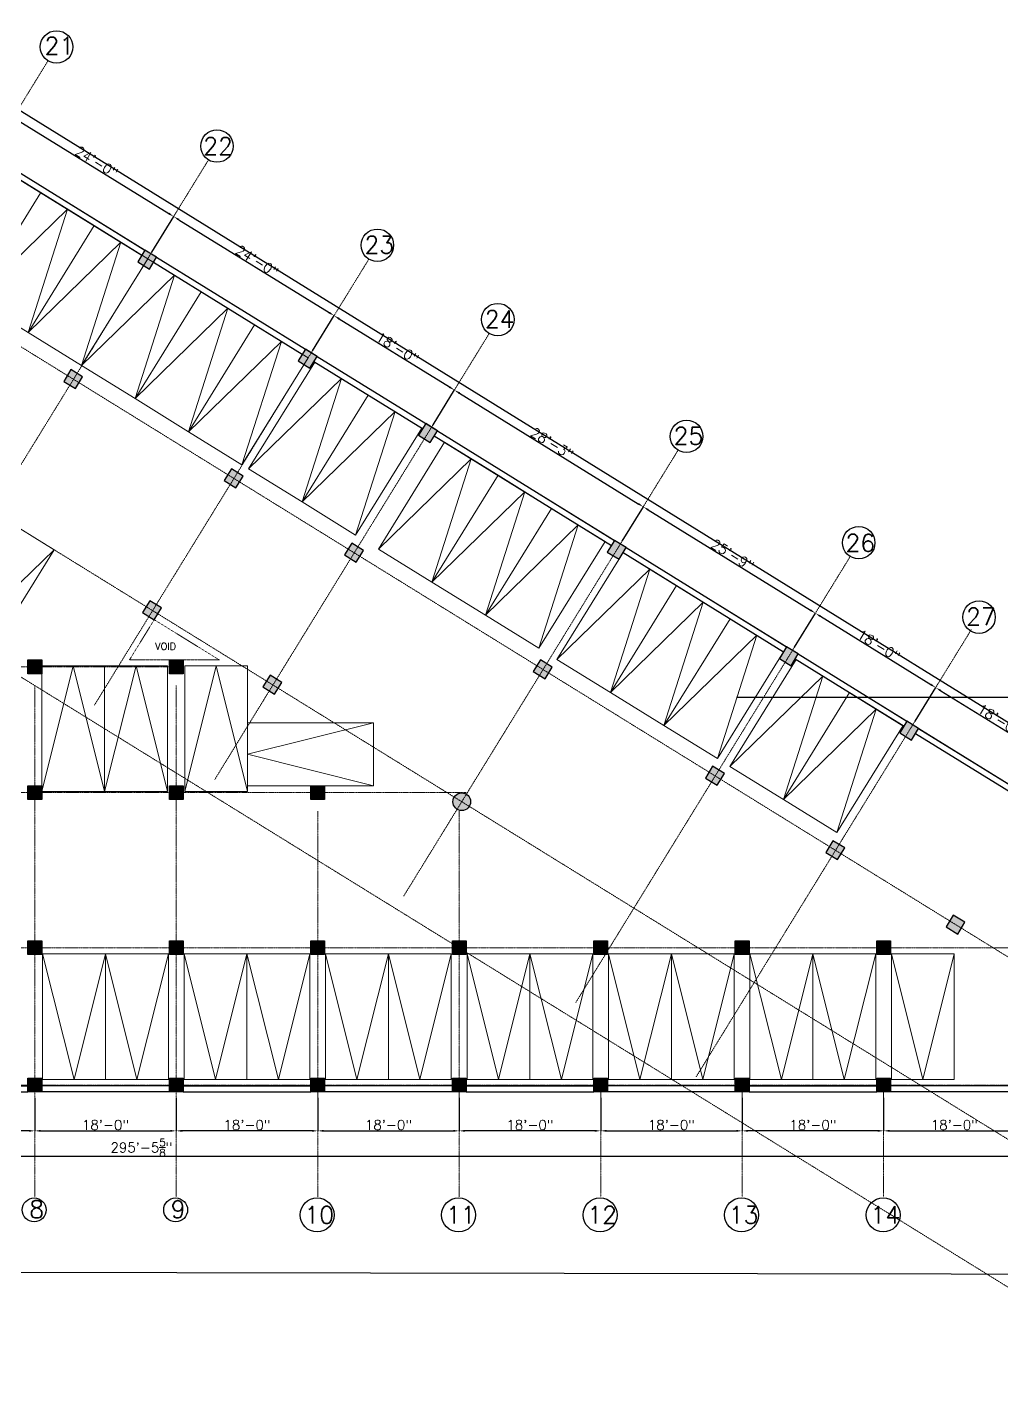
# Model space of a CAD drawing. Header units: inches. Extents: x -110725 to 51121, y 8404 to 44825.
# Drawn here: x -56289 to -54802, y 20097 to 22190 of the extents above; entities that cross this region are included whole.
import ezdxf

# ---------------------------------------------------------------- set-up
doc = ezdxf.new("R2010")
doc.units = ezdxf.units.IN
doc.header["$LTSCALE"] = 0.1
doc.header["$MEASUREMENT"] = 0
doc.linetypes.add('CENTER', pattern=[2, 1.25, -0.25, 0.25, -0.25])
doc.linetypes.add('DASHED', pattern=[0.75, 0.5, -0.25])
doc.layers.get('Defpoints').update_dxf_attribs({"lineweight": 0})
for name, color, linetype in [('building', 6, 'Continuous'), ('Column Hatch', 7, 'Continuous'), ('COLUMNS', 200, 'Continuous'), ('GF', 1, 'Continuous'), ('GFT', 4, 'Continuous')]:
    doc.layers.add(name, color=color, linetype=linetype)
for name, color, linetype, lineweight in [('CAR', 4, 'Continuous', 0), ('dim', 252, 'Continuous', 0), ('GRID', 8, 'CENTER', 0), ('terj block plan', 30, 'Continuous', 0), ('TEXT', 3, 'Continuous', 0)]:
    doc.layers.add(name, color=color, linetype=linetype, lineweight=lineweight)
doc.styles.add('ROMAND', font='romand.shx')
doc.dimstyles.new('DIM', dxfattribs={"dimtxt": 15, "dimasz": 9, "dimexe": 0.25, "dimexo": 3, "dimgap": 0.125, "dimtad": 1, "dimdec": 3, "dimzin": 3, "dimdsep": 46, "dimlunit": 4, "dimtxsty": 'ROMAND', "dimcen": 0.125, "dimaunit": 1, "dimadec": 0, "dimazin": 0, "dimtfac": 0.75, "dimtdec": 3, "dimtix": 1, "dimtofl": 0, "dimtmove": 2, "dimatfit": 3, "dimfxl": 1, "dimtolj": 1, "dimtzin": 3, "dimarcsym": 1})

# ---------------------------------------------------------------- blocks, each defined once
blk = doc.blocks.new('*D2926')
at = {"layer": 'Defpoints', "color": 0, "transparency": 16777216}
for p in [(-56277.9, 20557.5), (-56061.9, 20557.5), (-56061.9, 20504)]:
    blk.add_point(p, dxfattribs=at)
at = {"layer": 'dim', "color": 0, "lineweight": -2, "transparency": 16777216}
for p, q in [((-56277.9, 20554.5), (-56277.9, 20503.7)), ((-56061.9, 20554.5), (-56061.9, 20503.7)), ((-56268.9, 20504), (-56070.9, 20504))]:
    blk.add_line(p, q, dxfattribs=at)
at = {"layer": 'dim', "color": 0, "transparency": 16777216}
for points in [[(-56268.9, 20505.5), (-56268.9, 20502.5), (-56277.9, 20504)], [(-56070.9, 20505.5), (-56070.9, 20502.5), (-56061.9, 20504)]]:
    blk.add_solid(points, dxfattribs=at)
at = {"layer": 'dim', "color": 0, "transparency": 16777216, "insert": (-56169.9, 20513), "char_height": 15, "attachment_point": 5, "style": 'ROMAND'}
blk.add_mtext('\\A1;18\'-0"', dxfattribs=at)
blk = doc.blocks.new('*D2927')
at = {"layer": 'Defpoints', "color": 0, "transparency": 16777216}
for p in [(-56493.9, 20557.5), (-56277.9, 20557.5), (-56493.9, 20504)]:
    blk.add_point(p, dxfattribs=at)
at = {"layer": 'dim', "color": 0, "lineweight": -2, "transparency": 16777216}
for p, q in [((-56493.9, 20554.5), (-56493.9, 20503.7)), ((-56277.9, 20554.5), (-56277.9, 20503.7)), ((-56286.9, 20504), (-56484.9, 20504))]:
    blk.add_line(p, q, dxfattribs=at)
at = {"layer": 'dim', "color": 0, "transparency": 16777216}
for points in [[(-56484.9, 20505.5), (-56484.9, 20502.5), (-56493.9, 20504)], [(-56286.9, 20505.5), (-56286.9, 20502.5), (-56277.9, 20504)]]:
    blk.add_solid(points, dxfattribs=at)
at = {"layer": 'dim', "color": 0, "transparency": 16777216, "insert": (-56385.9, 20513), "char_height": 15, "attachment_point": 5, "style": 'ROMAND'}
blk.add_mtext('\\A1;18\'-0"', dxfattribs=at)
blk = doc.blocks.new('*D2928')
at = {"layer": 'Defpoints', "color": 0, "transparency": 16777216}
for p in [(-55413.9, 20557.5), (-55197.9, 20557.5), (-55197.9, 20504)]:
    blk.add_point(p, dxfattribs=at)
at = {"layer": 'dim', "color": 0, "lineweight": -2, "transparency": 16777216}
for p, q in [((-55413.9, 20554.5), (-55413.9, 20503.7)), ((-55197.9, 20554.5), (-55197.9, 20503.7)), ((-55404.9, 20504), (-55206.9, 20504))]:
    blk.add_line(p, q, dxfattribs=at)
at = {"layer": 'dim', "color": 0, "transparency": 16777216}
for points in [[(-55404.9, 20505.5), (-55404.9, 20502.5), (-55413.9, 20504)], [(-55206.9, 20505.5), (-55206.9, 20502.5), (-55197.9, 20504)]]:
    blk.add_solid(points, dxfattribs=at)
at = {"layer": 'dim', "color": 0, "transparency": 16777216, "insert": (-55305.9, 20513), "char_height": 15, "attachment_point": 5, "style": 'ROMAND'}
blk.add_mtext('\\A1;18\'-0"', dxfattribs=at)
blk = doc.blocks.new('*D2929')
at = {"layer": 'Defpoints', "color": 0, "transparency": 16777216}
for p in [(-55629.9, 20557.5), (-55413.9, 20557.5), (-55629.9, 20504)]:
    blk.add_point(p, dxfattribs=at)
at = {"layer": 'dim', "color": 0, "lineweight": -2, "transparency": 16777216}
for p, q in [((-55629.9, 20554.5), (-55629.9, 20503.7)), ((-55413.9, 20554.5), (-55413.9, 20503.7)), ((-55422.9, 20504), (-55620.9, 20504))]:
    blk.add_line(p, q, dxfattribs=at)
at = {"layer": 'dim', "color": 0, "transparency": 16777216}
for points in [[(-55620.9, 20505.5), (-55620.9, 20502.5), (-55629.9, 20504)], [(-55422.9, 20505.5), (-55422.9, 20502.5), (-55413.9, 20504)]]:
    blk.add_solid(points, dxfattribs=at)
at = {"layer": 'dim', "color": 0, "transparency": 16777216, "insert": (-55521.9, 20513), "char_height": 15, "attachment_point": 5, "style": 'ROMAND'}
blk.add_mtext('\\A1;18\'-0"', dxfattribs=at)
blk = doc.blocks.new('*D2930')
at = {"layer": 'Defpoints', "color": 0, "transparency": 16777216}
for p in [(-56061.9, 20557.5), (-55845.9, 20557.5), (-56061.9, 20504)]:
    blk.add_point(p, dxfattribs=at)
at = {"layer": 'dim', "color": 0, "lineweight": -2, "transparency": 16777216}
for p, q in [((-56061.9, 20554.5), (-56061.9, 20503.7)), ((-55845.9, 20554.5), (-55845.9, 20503.7)), ((-55854.9, 20504), (-56052.9, 20504))]:
    blk.add_line(p, q, dxfattribs=at)
at = {"layer": 'dim', "color": 0, "transparency": 16777216}
for points in [[(-56052.9, 20505.5), (-56052.9, 20502.5), (-56061.9, 20504)], [(-55854.9, 20505.5), (-55854.9, 20502.5), (-55845.9, 20504)]]:
    blk.add_solid(points, dxfattribs=at)
at = {"layer": 'dim', "color": 0, "transparency": 16777216, "insert": (-55953.9, 20513), "char_height": 15, "attachment_point": 5, "style": 'ROMAND'}
blk.add_mtext('\\A1;18\'-0"', dxfattribs=at)
blk = doc.blocks.new('*D2931')
at = {"layer": 'Defpoints', "color": 0, "transparency": 16777216}
for p in [(-55845.9, 20557.5), (-55629.9, 20557.5), (-55629.9, 20504)]:
    blk.add_point(p, dxfattribs=at)
at = {"layer": 'dim', "color": 0, "lineweight": -2, "transparency": 16777216}
for p, q in [((-55845.9, 20554.5), (-55845.9, 20503.7)), ((-55629.9, 20554.5), (-55629.9, 20503.7)), ((-55836.9, 20504), (-55638.9, 20504))]:
    blk.add_line(p, q, dxfattribs=at)
at = {"layer": 'dim', "color": 0, "transparency": 16777216}
for points in [[(-55836.9, 20505.5), (-55836.9, 20502.5), (-55845.9, 20504)], [(-55638.9, 20505.5), (-55638.9, 20502.5), (-55629.9, 20504)]]:
    blk.add_solid(points, dxfattribs=at)
at = {"layer": 'dim', "color": 0, "transparency": 16777216, "insert": (-55737.9, 20513), "char_height": 15, "attachment_point": 5, "style": 'ROMAND'}
blk.add_mtext('\\A1;18\'-0"', dxfattribs=at)
blk = doc.blocks.new('*D2932')
at = {"layer": 'Defpoints', "color": 0, "transparency": 16777216}
for p in [(-55197.9, 20557.5), (-54981.9, 20557.5), (-55197.9, 20504)]:
    blk.add_point(p, dxfattribs=at)
at = {"layer": 'dim', "color": 0, "lineweight": -2, "transparency": 16777216}
for p, q in [((-55197.9, 20554.5), (-55197.9, 20503.7)), ((-54981.9, 20554.5), (-54981.9, 20503.7)), ((-54990.9, 20504), (-55188.9, 20504))]:
    blk.add_line(p, q, dxfattribs=at)
at = {"layer": 'dim', "color": 0, "transparency": 16777216}
for points in [[(-55188.9, 20505.5), (-55188.9, 20502.5), (-55197.9, 20504)], [(-54990.9, 20505.5), (-54990.9, 20502.5), (-54981.9, 20504)]]:
    blk.add_solid(points, dxfattribs=at)
at = {"layer": 'dim', "color": 0, "transparency": 16777216, "insert": (-55089.9, 20513), "char_height": 15, "attachment_point": 5, "style": 'ROMAND'}
blk.add_mtext('\\A1;18\'-0"', dxfattribs=at)
blk = doc.blocks.new('*D2933')
at = {"layer": 'Defpoints', "color": 0, "transparency": 16777216}
for p in [(-54981.9, 20557.5), (-54765.9, 20557.5), (-54765.9, 20504)]:
    blk.add_point(p, dxfattribs=at)
at = {"layer": 'dim', "color": 0, "lineweight": -2, "transparency": 16777216}
for p, q in [((-54981.9, 20554.5), (-54981.9, 20503.7)), ((-54765.9, 20554.5), (-54765.9, 20503.7)), ((-54972.9, 20504), (-54774.9, 20504))]:
    blk.add_line(p, q, dxfattribs=at)
at = {"layer": 'dim', "color": 0, "transparency": 16777216}
for points in [[(-54972.9, 20505.5), (-54972.9, 20502.5), (-54981.9, 20504)], [(-54774.9, 20505.5), (-54774.9, 20502.5), (-54765.9, 20504)]]:
    blk.add_solid(points, dxfattribs=at)
at = {"layer": 'dim', "color": 0, "transparency": 16777216, "insert": (-54873.9, 20513), "char_height": 15, "attachment_point": 5, "style": 'ROMAND'}
blk.add_mtext('\\A1;18\'-0"', dxfattribs=at)
blk = doc.blocks.new('*D2937')
at = {"layer": 'Defpoints', "color": 0, "transparency": 16777216}
for p in [(-56345.8, 21995.4), (-56065.8, 21900.6), (-56100.8, 21843.9)]:
    blk.add_point(p, dxfattribs=at)
at = {"layer": 'dim', "color": 0, "lineweight": -2, "transparency": 16777216}
for p, q in [((-56344.2, 21998), (-56310.6, 22052.3)), ((-56303.1, 22047.4), (-56073.4, 21905.4)), ((-56099.3, 21846.5), (-56065.6, 21900.9))]:
    blk.add_line(p, q, dxfattribs=at)
at = {"layer": 'dim', "color": 0, "transparency": 16777216}
for points in [[(-56302.3, 22048.7), (-56303.8, 22046.1), (-56310.7, 22052.1)], [(-56072.6, 21906.6), (-56074.2, 21904.1), (-56065.8, 21900.6)]]:
    blk.add_solid(points, dxfattribs=at)
at = {"layer": 'dim', "color": 0, "transparency": 16777216, "insert": (-56183.5, 21984.1), "char_height": 15, "attachment_point": 5, "rotation": 328.2649, "style": 'ROMAND'}
blk.add_mtext('\\A1;24\'-0"', dxfattribs=at)
blk = doc.blocks.new('*D2938')
at = {"layer": 'Defpoints', "color": 0, "transparency": 16777216}
for p in [(-56100.8, 21843.9), (-55820.8, 21749.2), (-55855.5, 21693.1)]:
    blk.add_point(p, dxfattribs=at)
at = {"layer": 'dim', "color": 0, "lineweight": -2, "transparency": 16777216}
for p, q in [((-56099.3, 21846.5), (-56065.6, 21900.9)), ((-56058.1, 21895.9), (-55828.5, 21753.9)), ((-55853.9, 21695.6), (-55820.7, 21749.4))]:
    blk.add_line(p, q, dxfattribs=at)
at = {"layer": 'dim', "color": 0, "transparency": 16777216}
for points in [[(-56057.3, 21897.2), (-56058.9, 21894.6), (-56065.8, 21900.6)], [(-55827.7, 21755.2), (-55829.3, 21752.6), (-55820.8, 21749.2)]]:
    blk.add_solid(points, dxfattribs=at)
at = {"layer": 'dim', "color": 0, "transparency": 16777216, "insert": (-55938.5, 21832.6), "char_height": 15, "attachment_point": 5, "rotation": 328.2649, "style": 'ROMAND'}
blk.add_mtext('\\A1;24\'-0"', dxfattribs=at)
blk = doc.blocks.new('*D2939')
at = {"layer": 'Defpoints', "color": 0, "transparency": 16777216}
for p in [(-55855.5, 21693.1), (-55637.1, 21635.5), (-55671.5, 21579.9)]:
    blk.add_point(p, dxfattribs=at)
at = {"layer": 'dim', "color": 0, "lineweight": -2, "transparency": 16777216}
for p, q in [((-55853.9, 21695.6), (-55820.7, 21749.4)), ((-55813.2, 21744.4), (-55644.8, 21640.3)), ((-55669.9, 21582.5), (-55637, 21635.8))]:
    blk.add_line(p, q, dxfattribs=at)
at = {"layer": 'dim', "color": 0, "transparency": 16777216}
for points in [[(-55812.4, 21745.7), (-55814, 21743.1), (-55820.8, 21749.2)], [(-55644, 21641.5), (-55645.6, 21639), (-55637.1, 21635.5)]]:
    blk.add_solid(points, dxfattribs=at)
at = {"layer": 'dim', "color": 0, "transparency": 16777216, "insert": (-55724.2, 21700), "char_height": 15, "attachment_point": 5, "rotation": 328.2649, "style": 'ROMAND'}
blk.add_mtext('\\A1;18\'-0"', dxfattribs=at)
blk = doc.blocks.new('*D2940')
at = {"layer": 'Defpoints', "color": 0, "transparency": 16777216}
for p in [(-55671.5, 21579.9), (-55348.8, 21457.2), (-55382.8, 21402.3)]:
    blk.add_point(p, dxfattribs=at)
at = {"layer": 'dim', "color": 0, "lineweight": -2, "transparency": 16777216}
for p, q in [((-55669.9, 21582.5), (-55637, 21635.8)), ((-55629.5, 21630.8), (-55356.5, 21462)), ((-55381.2, 21404.9), (-55348.7, 21457.4))]:
    blk.add_line(p, q, dxfattribs=at)
at = {"layer": 'dim', "color": 0, "transparency": 16777216}
for points in [[(-55628.7, 21632.1), (-55630.3, 21629.5), (-55637.1, 21635.5)], [(-55355.7, 21463.2), (-55357.3, 21460.7), (-55348.8, 21457.2)]]:
    blk.add_solid(points, dxfattribs=at)
at = {"layer": 'dim', "color": 0, "transparency": 16777216, "insert": (-55488.2, 21554.1), "char_height": 15, "attachment_point": 5, "rotation": 328.2649, "style": 'ROMAND'}
blk.add_mtext('\\A1;28\'-3"', dxfattribs=at)
blk = doc.blocks.new('*D2941')
at = {"layer": 'Defpoints', "color": 0, "transparency": 16777216}
for p in [(-55382.8, 21402.3), (-55086, 21294.7), (-55119.5, 21240.5)]:
    blk.add_point(p, dxfattribs=at)
at = {"layer": 'dim', "color": 0, "lineweight": -2, "transparency": 16777216}
for p, q in [((-55381.2, 21404.9), (-55348.7, 21457.4)), ((-55341.2, 21452.5), (-55093.7, 21299.4)), ((-55118, 21243), (-55085.9, 21294.9))]:
    blk.add_line(p, q, dxfattribs=at)
at = {"layer": 'dim', "color": 0, "transparency": 16777216}
for points in [[(-55340.4, 21453.8), (-55341.9, 21451.2), (-55348.8, 21457.2)], [(-55092.9, 21300.7), (-55094.5, 21298.2), (-55086, 21294.7)]]:
    blk.add_solid(points, dxfattribs=at)
at = {"layer": 'dim', "color": 0, "transparency": 16777216, "insert": (-55212.6, 21383.7), "char_height": 15, "attachment_point": 5, "rotation": 328.2649, "style": 'ROMAND'}
blk.add_mtext('\\A1;25\'-9"', dxfattribs=at)
blk = doc.blocks.new('*D2942')
at = {"layer": 'Defpoints', "color": 0, "transparency": 16777216}
for p in [(-55119.5, 21240.5), (-54902.3, 21181.1), (-54935.6, 21127.3)]:
    blk.add_point(p, dxfattribs=at)
at = {"layer": 'dim', "color": 0, "lineweight": -2, "transparency": 16777216}
for p, q in [((-55118, 21243), (-55085.9, 21294.9)), ((-55078.4, 21290), (-54910, 21185.8)), ((-54934, 21129.9), (-54902.2, 21181.3))]:
    blk.add_line(p, q, dxfattribs=at)
at = {"layer": 'dim', "color": 0, "transparency": 16777216}
for points in [[(-55077.6, 21291.2), (-55079.1, 21288.7), (-55086, 21294.7)], [(-54909.2, 21187.1), (-54910.7, 21184.5), (-54902.3, 21181.1)]]:
    blk.add_solid(points, dxfattribs=at)
at = {"layer": 'dim', "color": 0, "transparency": 16777216, "insert": (-54989.4, 21245.6), "char_height": 15, "attachment_point": 5, "rotation": 328.2649, "style": 'ROMAND'}
blk.add_mtext('\\A1;18\'-0"', dxfattribs=at)
blk = doc.blocks.new('*D2943')
at = {"layer": 'Defpoints', "color": 0, "transparency": 16777216}
for p in [(-54935.6, 21127.3), (-54718.6, 21067.5), (-54751.6, 21014.2)]:
    blk.add_point(p, dxfattribs=at)
at = {"layer": 'dim', "color": 0, "lineweight": -2, "transparency": 16777216}
for p, q in [((-54934, 21129.9), (-54902.2, 21181.3)), ((-54894.6, 21176.3), (-54726.3, 21072.2)), ((-54750, 21016.7), (-54718.5, 21067.7))]:
    blk.add_line(p, q, dxfattribs=at)
at = {"layer": 'dim', "color": 0, "transparency": 16777216}
for points in [[(-54893.9, 21177.6), (-54895.4, 21175.1), (-54902.3, 21181.1)], [(-54725.5, 21073.5), (-54727, 21070.9), (-54718.6, 21067.5)]]:
    blk.add_solid(points, dxfattribs=at)
at = {"layer": 'dim', "color": 0, "transparency": 16777216, "insert": (-54805.7, 21132), "char_height": 15, "attachment_point": 5, "rotation": 328.2649, "style": 'ROMAND'}
blk.add_mtext('\\A1;18\'-0"', dxfattribs=at)
blk = doc.blocks.new('*D2946')
at = {"layer": 'Defpoints', "color": 0, "transparency": 16777216}
for p in [(-54342.2, 20565.4), (-57887.9, 20490), (-54342.2, 20465.2)]:
    blk.add_point(p, dxfattribs=at)
at = {"layer": 'dim', "color": 0, "lineweight": -2, "transparency": 16777216}
for p, q in [((-54342.2, 20562.4), (-54342.2, 20465)), ((-57887.9, 20487), (-57887.9, 20465)), ((-57878.9, 20465.2), (-54351.2, 20465.2))]:
    blk.add_line(p, q, dxfattribs=at)
at = {"layer": 'dim', "color": 0, "transparency": 16777216}
for points in [[(-57878.9, 20466.7), (-57878.9, 20463.7), (-57887.9, 20465.2)], [(-54351.2, 20466.7), (-54351.2, 20463.7), (-54342.2, 20465.2)]]:
    blk.add_solid(points, dxfattribs=at)
at = {"layer": 'dim', "color": 0, "transparency": 16777216, "insert": (-56115.1, 20478.5), "char_height": 15, "attachment_point": 5, "style": 'ROMAND'}
blk.add_mtext('\\A1;295\'-5{\\H0.75x;\\S5/8;}"', dxfattribs=at)
blk = doc.blocks.new('A$C27DA2153')
at = {"layer": 'CAR', "linetype": 'Continuous'}
for q in [(0, 192), (96, 192)]:
    blk.add_line((48, 0), q, dxfattribs=at)
blk.add_lwpolyline([(0, 0), (96, 0), (96, 192), (0, 192)], close=True, dxfattribs=at)

msp = doc.modelspace()

# ---------------------------------------------------------------- hatches: boundary and pattern name
at = {"layer": 'Column Hatch'}
for points in [[(-56091.9091, 21838.4083), (-56109.76944, 21849.45417), (-56120.77016, 21831.56599), (-56102.90983, 21820.52012)], [(-55846.96735, 21686.9221), (-55864.82769, 21697.96797), (-55875.82841, 21680.07979), (-55857.96808, 21669.03392)], [(-56204.86026, 21655.77424), (-56222.7206, 21666.82011), (-56233.72132, 21648.93193), (-56215.86098, 21637.88606)], [(-55663.26104, 21573.30745), (-55681.12138, 21584.35332), (-55692.1221, 21566.46514), (-55674.26177, 21555.41927)], [(-55959.91851, 21504.28804), (-55977.77885, 21515.33391), (-55988.77957, 21497.44573), (-55970.91923, 21486.39986)], [(-55776.2122, 21390.67339), (-55794.07254, 21401.71926), (-55805.07326, 21383.83108), (-55787.21292, 21372.78521)], [(-55374.94419, 21394.99557), (-55392.80453, 21406.04143), (-55403.80525, 21388.15326), (-55385.94492, 21377.10739)], [(-56084.57863, 21302.72203), (-56102.43897, 21313.7679), (-56113.43969, 21295.87973), (-56095.57936, 21284.83386)], [(-55112.14211, 21232.4635), (-55130.00244, 21243.50937), (-55141.00317, 21225.62119), (-55123.14283, 21214.57532)], [(-56267.36658, 21223.2792), (-56288.36658, 21223.2792), (-56288.36658, 21202.2792), (-56267.36658, 21202.2792)], [(-56051.36658, 21223.2792), (-56072.36658, 21223.2792), (-56072.36658, 21202.2792), (-56051.36658, 21202.2792)], [(-55487.89535, 21212.36151), (-55505.75569, 21223.40737), (-55516.75641, 21205.5192), (-55498.89607, 21194.47333)], [(-55900.87232, 21189.10738), (-55918.73266, 21200.15325), (-55929.73338, 21182.26507), (-55911.87304, 21171.21921)], [(-54928.4358, 21118.84885), (-54946.29613, 21129.89471), (-54957.29686, 21112.00654), (-54939.43652, 21100.96067)], [(-55225.09327, 21049.82944), (-55242.9536, 21060.8753), (-55253.95433, 21042.98713), (-55236.09399, 21031.94126)], [(-56267.36658, 21031.2792), (-56288.36658, 21031.2792), (-56288.36658, 21010.2792), (-56267.36658, 21010.2792)], [(-56051.36658, 21031.2792), (-56072.36658, 21031.2792), (-56072.36658, 21010.2792), (-56051.36658, 21010.2792)], [(-55835.36658, 21031.2792), (-55856.36658, 21031.2792), (-55856.36658, 21010.2792), (-55835.36658, 21010.2792)], [(-55041.38696, 20936.21479), (-55059.24729, 20947.26065), (-55070.24801, 20929.37248), (-55052.38768, 20918.32661)], [(-54857.68695, 20822.59051), (-54875.54728, 20833.63638), (-54886.548, 20815.7482), (-54868.68767, 20804.70234)], [(-56267.36658, 20794.2792), (-56288.36658, 20794.2792), (-56288.36658, 20773.2792), (-56267.36658, 20773.2792)], [(-56051.36658, 20794.2792), (-56072.36658, 20794.2792), (-56072.36658, 20773.2792), (-56051.36658, 20773.2792)], [(-55835.36658, 20794.2792), (-55856.36658, 20794.2792), (-55856.36658, 20773.2792), (-55835.36658, 20773.2792)], [(-55619.36658, 20794.2792), (-55640.36658, 20794.2792), (-55640.36658, 20773.2792), (-55619.36658, 20773.2792)], [(-55403.36658, 20794.2792), (-55424.36658, 20794.2792), (-55424.36658, 20773.2792), (-55403.36658, 20773.2792)], [(-55187.36658, 20794.2792), (-55208.36658, 20794.2792), (-55208.36658, 20773.2792), (-55187.36658, 20773.2792)], [(-54971.36658, 20794.2792), (-54992.36658, 20794.2792), (-54992.36658, 20773.2792), (-54971.36658, 20773.2792)], [(-56267.36658, 20584.53135), (-56288.36658, 20584.53135), (-56288.36658, 20563.53135), (-56267.36658, 20563.53135)], [(-56051.36658, 20584.53135), (-56072.36658, 20584.53135), (-56072.36658, 20563.53135), (-56051.36658, 20563.53135)], [(-55835.36658, 20584.53135), (-55856.36658, 20584.53135), (-55856.36658, 20563.53135), (-55835.36658, 20563.53135)], [(-55619.36658, 20584.53135), (-55640.36658, 20584.53135), (-55640.36658, 20563.53135), (-55619.36658, 20563.53135)], [(-55403.36658, 20584.53135), (-55424.36658, 20584.53135), (-55424.36658, 20563.53135), (-55403.36658, 20563.53135)], [(-55187.36658, 20584.53135), (-55208.36658, 20584.53135), (-55208.36658, 20563.53135), (-55187.36658, 20563.53135)], [(-54971.36658, 20584.53135), (-54992.36658, 20584.53135), (-54992.36658, 20563.53135), (-54971.36658, 20563.53135)]]:
    msp.add_hatch(color=256, dxfattribs=at).paths.add_polyline_path(points)
h = msp.add_hatch(color=256, dxfattribs=at)
edge = h.paths.add_edge_path()
edge.add_arc((-55626.01584, 21006.77434), 13.5, 0, 360)

# ---------------------------------------------------------------- linework, layer by layer
at = {"layer": 'building', "linetype": 'Continuous', "elevation": 1.07221}
msp.add_lwpolyline([(-67290.79351, 20306.54046), (-67349.00061, 20691.55207), (-67353.35831, 20787.09078), (-63899.11011, 26306.46684), (-63590.83053, 26390.86365), (-57533.64826, 22826.982), (-53931.72373, 20595.17907), (-53992.32589, 20283.36427), (-67290.79351, 20306.54046)], dxfattribs=at)
at = {"layer": 'CAR', "linetype": 'Continuous'}
for p, q in [((-56217.98862, 20582.48577, 1.07221), (-56265.98862, 20774.48577, 1.07221)), ((-56217.98862, 20582.48577, 1.07221), (-56169.98862, 20774.48577, 1.07221)), ((-56121.98862, 20582.48577, 1.07221), (-56169.98862, 20774.48577, 1.07221)), ((-56121.98862, 20582.48577, 1.07221), (-56073.98862, 20774.48577, 1.07221)), ((-56001.98862, 20582.48577, 1.07221), (-56049.98862, 20774.48577, 1.07221)), ((-56001.98862, 20582.48577, 1.07221), (-55953.98862, 20774.48577, 1.07221)), ((-55905.98862, 20582.48577, 1.07221), (-55953.98862, 20774.48577, 1.07221)), ((-55905.98862, 20582.48577, 1.07221), (-55857.98862, 20774.48577, 1.07221)), ((-55785.98862, 20582.48577, 1.07221), (-55833.98862, 20774.48577, 1.07221)), ((-55785.98862, 20582.48577, 1.07221), (-55737.98862, 20774.48577, 1.07221)), ((-55689.98862, 20582.48577, 1.07221), (-55737.98862, 20774.48577, 1.07221)), ((-55689.98862, 20582.48577, 1.07221), (-55641.98862, 20774.48577, 1.07221)), ((-55569.98862, 20582.48577, 1.07221), (-55617.98862, 20774.48577, 1.07221)), ((-55569.98862, 20582.48577, 1.07221), (-55521.98862, 20774.48577, 1.07221)), ((-55473.98862, 20582.48577, 1.07221), (-55521.98862, 20774.48577, 1.07221)), ((-55473.98862, 20582.48577, 1.07221), (-55425.98862, 20774.48577, 1.07221)), ((-55353.98862, 20582.48577, 1.07221), (-55401.98862, 20774.48577, 1.07221)), ((-55353.98862, 20582.48577, 1.07221), (-55305.98862, 20774.48577, 1.07221)), ((-55257.98862, 20582.48577, 1.07221), (-55305.98862, 20774.48577, 1.07221)), ((-55257.98862, 20582.48577, 1.07221), (-55209.98862, 20774.48577, 1.07221)), ((-55137.98862, 20582.48577, 1.07221), (-55185.98862, 20774.48577, 1.07221)), ((-55137.98862, 20582.48577, 1.07221), (-55089.98862, 20774.48577, 1.07221)), ((-55041.98862, 20582.48577, 1.07221), (-55089.98862, 20774.48577, 1.07221)), ((-55041.98862, 20582.48577, 1.07221), (-54993.98862, 20774.48577, 1.07221)), ((-54921.98862, 20582.48577, 1.07221), (-54969.98862, 20774.48577, 1.07221)), ((-54921.98862, 20582.48577, 1.07221), (-54873.98862, 20774.48577, 1.07221))]:
    msp.add_line(p, q, dxfattribs=at)
at = {"layer": 'CAR', "linetype": 'Continuous', "elevation": 1.07221}
for points in [[(-56265.98862, 20582.48577), (-56169.98862, 20582.48577), (-56169.98862, 20774.48577), (-56265.98862, 20774.48577)], [(-56169.98862, 20582.48577), (-56073.98862, 20582.48577), (-56073.98862, 20774.48577), (-56169.98862, 20774.48577)], [(-56049.98862, 20582.48577), (-55953.98862, 20582.48577), (-55953.98862, 20774.48577), (-56049.98862, 20774.48577)], [(-55953.98862, 20582.48577), (-55857.98862, 20582.48577), (-55857.98862, 20774.48577), (-55953.98862, 20774.48577)], [(-55833.98862, 20582.48577), (-55737.98862, 20582.48577), (-55737.98862, 20774.48577), (-55833.98862, 20774.48577)], [(-55737.98862, 20582.48577), (-55641.98862, 20582.48577), (-55641.98862, 20774.48577), (-55737.98862, 20774.48577)], [(-55617.98862, 20582.48577), (-55521.98862, 20582.48577), (-55521.98862, 20774.48577), (-55617.98862, 20774.48577)], [(-55521.98862, 20582.48577), (-55425.98862, 20582.48577), (-55425.98862, 20774.48577), (-55521.98862, 20774.48577)], [(-55401.98862, 20582.48577), (-55305.98862, 20582.48577), (-55305.98862, 20774.48577), (-55401.98862, 20774.48577)], [(-55305.98862, 20582.48577), (-55209.98862, 20582.48577), (-55209.98862, 20774.48577), (-55305.98862, 20774.48577)], [(-55185.98862, 20582.48577), (-55089.98862, 20582.48577), (-55089.98862, 20774.48577), (-55185.98862, 20774.48577)], [(-55089.98862, 20582.48577), (-54993.98862, 20582.48577), (-54993.98862, 20774.48577), (-55089.98862, 20774.48577)], [(-54969.98862, 20582.48577), (-54873.98862, 20582.48577), (-54873.98862, 20774.48577), (-54969.98862, 20774.48577)]]:
    msp.add_lwpolyline(points, close=True, dxfattribs=at)
at = {"layer": 'COLUMNS', "elevation": 1.07221}
for points in [[(-56120.77016, 21831.56599), (-56102.90983, 21820.52012), (-56091.9091, 21838.4083), (-56109.76944, 21849.45417)], [(-55875.82841, 21680.07979), (-55857.96808, 21669.03392), (-55846.96735, 21686.9221), (-55864.82769, 21697.96797)], [(-56233.72132, 21648.93193), (-56215.86098, 21637.88606), (-56204.86026, 21655.77424), (-56222.7206, 21666.82011)], [(-55692.1221, 21566.46514), (-55674.26177, 21555.41927), (-55663.26104, 21573.30745), (-55681.12138, 21584.35332)], [(-55988.77957, 21497.44573), (-55970.91923, 21486.39986), (-55959.91851, 21504.28804), (-55977.77885, 21515.33391)], [(-55805.07326, 21383.83108), (-55787.21292, 21372.78521), (-55776.2122, 21390.67339), (-55794.07254, 21401.71926)], [(-55403.80525, 21388.15326), (-55385.94492, 21377.10739), (-55374.94419, 21394.99557), (-55392.80453, 21406.04143)], [(-56113.43969, 21295.87973), (-56095.57936, 21284.83386), (-56084.57863, 21302.72203), (-56102.43897, 21313.7679)], [(-55141.00317, 21225.62119), (-55123.14283, 21214.57532), (-55112.14211, 21232.4635), (-55130.00244, 21243.50937)], [(-56288.36658, 21223.2792), (-56267.36658, 21223.2792), (-56267.36658, 21202.2792), (-56288.36658, 21202.2792)], [(-56072.36658, 21223.2792), (-56051.36658, 21223.2792), (-56051.36658, 21202.2792), (-56072.36658, 21202.2792)], [(-55516.75641, 21205.5192), (-55498.89607, 21194.47333), (-55487.89535, 21212.36151), (-55505.75569, 21223.40737)], [(-55929.73338, 21182.26507), (-55911.87304, 21171.21921), (-55900.87232, 21189.10738), (-55918.73266, 21200.15325)], [(-54957.29686, 21112.00654), (-54939.43652, 21100.96067), (-54928.4358, 21118.84885), (-54946.29613, 21129.89471)], [(-55253.95433, 21042.98713), (-55236.09399, 21031.94126), (-55225.09327, 21049.82944), (-55242.9536, 21060.8753)], [(-56288.36658, 21031.2792), (-56267.36658, 21031.2792), (-56267.36658, 21010.2792), (-56288.36658, 21010.2792)], [(-56072.36658, 21031.2792), (-56051.36658, 21031.2792), (-56051.36658, 21010.2792), (-56072.36658, 21010.2792)], [(-55856.36658, 21031.2792), (-55835.36658, 21031.2792), (-55835.36658, 21010.2792), (-55856.36658, 21010.2792)], [(-55070.24801, 20929.37248), (-55052.38768, 20918.32661), (-55041.38696, 20936.21479), (-55059.24729, 20947.26065)], [(-54886.548, 20815.7482), (-54868.68767, 20804.70234), (-54857.68695, 20822.59051), (-54875.54728, 20833.63638)], [(-56288.36658, 20794.2792), (-56267.36658, 20794.2792), (-56267.36658, 20773.2792), (-56288.36658, 20773.2792)], [(-56072.36658, 20794.2792), (-56051.36658, 20794.2792), (-56051.36658, 20773.2792), (-56072.36658, 20773.2792)], [(-55856.36658, 20794.2792), (-55835.36658, 20794.2792), (-55835.36658, 20773.2792), (-55856.36658, 20773.2792)], [(-55640.36658, 20794.2792), (-55619.36658, 20794.2792), (-55619.36658, 20773.2792), (-55640.36658, 20773.2792)], [(-55424.36658, 20794.2792), (-55403.36658, 20794.2792), (-55403.36658, 20773.2792), (-55424.36658, 20773.2792)], [(-55208.36658, 20794.2792), (-55187.36658, 20794.2792), (-55187.36658, 20773.2792), (-55208.36658, 20773.2792)], [(-54992.36658, 20794.2792), (-54971.36658, 20794.2792), (-54971.36658, 20773.2792), (-54992.36658, 20773.2792)], [(-56288.36658, 20584.53135), (-56267.36658, 20584.53135), (-56267.36658, 20563.53135), (-56288.36658, 20563.53135)], [(-56072.36658, 20584.53135), (-56051.36658, 20584.53135), (-56051.36658, 20563.53135), (-56072.36658, 20563.53135)], [(-55856.36658, 20584.53135), (-55835.36658, 20584.53135), (-55835.36658, 20563.53135), (-55856.36658, 20563.53135)], [(-55640.36658, 20584.53135), (-55619.36658, 20584.53135), (-55619.36658, 20563.53135), (-55640.36658, 20563.53135)], [(-55424.36658, 20584.53135), (-55403.36658, 20584.53135), (-55403.36658, 20563.53135), (-55424.36658, 20563.53135)], [(-55208.36658, 20584.53135), (-55187.36658, 20584.53135), (-55187.36658, 20563.53135), (-55208.36658, 20563.53135)], [(-54992.36658, 20584.53135), (-54971.36658, 20584.53135), (-54971.36658, 20563.53135), (-54992.36658, 20563.53135)]]:
    msp.add_lwpolyline(points, close=True, dxfattribs=at)
at = {"layer": 'COLUMNS'}
msp.add_circle((-55626.01584, 21006.77434, 1.07221), 13.5, dxfattribs=at)
at = {"layer": 'GF'}
for p, q in [((-56341.58478, 21982.2401, 1.07221), (-56114.50337, 21841.79976, 1.07221)), ((-56336.85085, 21989.8945, 1.07221), (-56109.76944, 21849.45417, 1.07221)), ((-56096.64303, 21830.75389, 1.07221), (-55869.56162, 21690.31356, 1.07221)), ((-56091.9091, 21838.4083, 1.07221), (-55864.82769, 21697.96797, 1.07221)), ((-55846.96735, 21686.9221, 1.07221), (-55681.12138, 21584.35332, 1.07221)), ((-55851.70128, 21679.26769, 1.07221), (-55685.83597, 21576.68696, 1.07221)), ((-55667.97564, 21565.64109, 1.07221), (-55397.53846, 21398.38703, 1.07221)), ((-55663.26104, 21573.30745, 1.07221), (-55392.80453, 21406.04143, 1.07221)), ((-55374.94419, 21394.99557, 1.07221), (-55130.00244, 21243.50937, 1.07221)), ((-55379.67812, 21387.34116, 1.07221), (-55134.73637, 21235.85496, 1.07221)), ((-55116.87604, 21224.80909, 1.07221), (-54951.03006, 21122.24031, 1.07221)), ((-55112.14211, 21232.4635, 1.07221), (-54946.29613, 21129.89471, 1.07221)), ((-54671.42194, 21165.88411, 1.07221), (-55206.70785, 21165.88411, 1.07221)), ((-54933.16973, 21111.19444, 1.07221), (-54767.32375, 21008.62566, 1.07221)), ((-54928.4358, 21118.84885, 1.07221), (-54762.58982, 21016.28006, 1.07221)), ((-56483.36658, 20572.53135, 1.07221), (-56288.36658, 20572.53135, 1.07221)), ((-56483.36658, 20563.53135, 1.07221), (-56288.36658, 20563.53135, 1.07221)), ((-56072.36658, 20572.53135, 1.07221), (-56267.36658, 20572.53135, 1.07221)), ((-56072.36658, 20563.53135, 1.07221), (-56267.36658, 20563.53135, 1.07221)), ((-56051.36658, 20572.53135, 1.07221), (-55856.36658, 20572.53135, 1.07221)), ((-56051.36658, 20563.53135, 1.07221), (-55856.36658, 20563.53135, 1.07221)), ((-55640.36658, 20572.53135, 1.07221), (-55835.36658, 20572.53135, 1.07221)), ((-55640.36658, 20563.53135, 1.07221), (-55835.36658, 20563.53135, 1.07221)), ((-55619.36658, 20572.53135, 1.07221), (-55424.36658, 20572.53135, 1.07221)), ((-55619.36658, 20563.53135, 1.07221), (-55424.36658, 20563.53135, 1.07221)), ((-55208.36658, 20572.53135, 1.07221), (-55403.36658, 20572.53135, 1.07221)), ((-55208.36658, 20563.53135, 1.07221), (-55403.36658, 20563.53135, 1.07221)), ((-55187.36658, 20572.53135, 1.07221), (-54992.36658, 20572.53135, 1.07221)), ((-55187.36658, 20563.53135, 1.07221), (-54992.36658, 20563.53135, 1.07221)), ((-54776.36658, 20572.53135, 1.07221), (-54971.36658, 20572.53135, 1.07221)), ((-54776.36658, 20563.53135, 1.07221), (-54971.36658, 20563.53135, 1.07221))]:
    msp.add_line(p, q, dxfattribs=at)
at = {"layer": 'GFT'}
for centre, radius in [((-56244.7315, 22159.72793, 22.91185), 24.8276), ((-55999.74254, 22008.31982, 22.91185), 24.8276), ((-55754.82223, 21856.8007, 22.91185), 24.8276), ((-55571.07193, 21743.25849, 22.91185), 24.8276), ((-55282.77424, 21564.91769, 22.91185), 24.8276), ((-55019.924, 21402.46535, 22.91185), 24.8276), ((-54836.24235, 21288.81214, 22.91185), 24.8276), ((-56278.86658, 20383.252, 1.07221), 18.23575), ((-56062.86658, 20383.252, 1.07221), 18.23575), ((-55846.86658, 20375.50613, 1.07221), 25.98162), ((-55630.86658, 20375.50613, 1.07221), 25.98162), ((-55414.86658, 20375.50613, 1.07221), 25.98162), ((-55198.86658, 20375.50613, 1.07221), 25.98162), ((-54982.55598, 20375.50613, 1.07221), 25.98162)]:
    msp.add_circle(centre, radius, dxfattribs=at)
at = {"layer": 'GRID'}
for p, q in [((-57875.19907, 22676.46292, 1.07221), (-54293.59799, 20461.39283, 1.07221)), ((-57999.85919, 22474.89692, 1.07221), (-54418.25811, 20259.82683, 1.07221)), ((-58100.84967, 22311.60294, 1.07221), (-54519.24859, 20096.53285, 1.07221)), ((-56257.77523, 22138.52286, 1.07221), (-56676.58847, 21457.49437, 1.07221)), ((-56012.83349, 21987.03666, 1.07221), (-56431.64673, 21306.00817, 1.07221)), ((-55767.89174, 21835.55046, 1.07221), (-56186.70498, 21154.52197, 1.07221)), ((-55583.89964, 21722.40052, 1.07221), (-56002.99867, 21040.90732, 1.07221)), ((-55295.13426, 21544.81799, 1.07221), (-55714.68182, 20862.59544, 1.07221)), ((-55031.92334, 21382.95073, 1.07221), (-55451.87973, 20700.06337, 1.07221)), ((-54847.93124, 21269.80079, 1.07221), (-55268.17342, 20586.44872, 1.07221)), ((-56925.86658, 21212.7792, 1.07221), (-56051.36658, 21212.7792, 1.07221)), ((-56277.86658, 21184.53135, 1.07221), (-56277.86658, 20403.03634, 1.07221)), ((-56061.86658, 21184.53135, 1.07221), (-56061.86658, 20403.03634, 1.07221)), ((-56925.86658, 21020.7792, 1.07221), (-55619.36658, 21020.7792, 1.07221)), ((-55845.86658, 20992.53135, 1.07221), (-55845.86658, 20403.03634, 1.07221)), ((-55629.86658, 20992.53135, 1.07221), (-55629.86658, 20403.03634, 1.07221)), ((-57176.86658, 20783.7792, 1.07221), (-54599.51379, 20783.7792, 1.07221)), ((-55413.86658, 20581.53135, 1.07221), (-55413.86658, 20403.03634, 1.07221)), ((-55197.86658, 20581.53135, 1.07221), (-55197.86658, 20403.03634, 1.07221)), ((-54981.86658, 20581.53135, 1.07221), (-54981.86658, 20403.03634, 1.07221)), ((-58325.74297, 20574.03135, 1.07221), (-54599.38879, 20574.03135, 1.07221))]:
    msp.add_line(p, q, dxfattribs=at)
at = {"layer": 'GRID', "color": 2, "linetype": 'DASHED'}
for p, q in [((-56095.57936, 21284.83386, 1.07221), (-56133.43373, 21223.2792, 1.07221)), ((-56095.57936, 21284.83386, 1.07221), (-55996.05013, 21223.2792, 1.07221)), ((-56133.43373, 21223.2792, 1.07221), (-55996.05013, 21223.2792, 1.07221))]:
    msp.add_line(p, q, dxfattribs=at)
at = {"layer": 'terj block plan', "linetype": 'Continuous', "elevation": 1.07221}
msp.add_lwpolyline([(-57901.36658, 20563.53135), (-54331.7441, 20563.53135), (-54290.97679, 20563.53135, 0.7328203079), (-54248.47689, 20698.07354), (-56853.5188, 22309.44548), (-57011.80133, 22052.13108), (-57172.36658, 22151.43396), (-57172.36658, 22313.7792), (-57211.36658, 22313.7792), (-57211.36658, 22318.2792), (-57810.61658, 22318.2792), (-57810.61658, 22313.7792), (-57901.36658, 22313.7792), (-57901.36658, 22156.2792), (-57982.35993, 22156.2792, 0.9999617823), (-57982.36658, 21982.2792), (-57982.36658, 21725.7792), (-58036.36658, 21725.7792), (-58036.36658, 21368.7792), (-57982.36658, 21368.7792), (-57982.37323, 21112.2792, 0.999923566), (-57982.35993, 20938.2792), (-57901.36658, 20938.2792), (-57901.36658, 20755.2792)], format="xyb", close=True, dxfattribs=at)

# ---------------------------------------------------------------- block references
at = {"layer": 'CAR', "linetype": 'Continuous'}
for p, rotation in [((-56268.84776, 21937.25534, 1.07221), 148.2649466748625), ((-56187.20077, 21886.7601, 1.07221), 148.2649466748541), ((-56023.90601, 21785.76914, 1.07221), 148.2649466748625), ((-55942.25902, 21735.2739, 1.07221), 148.2649466748541), ((-55768.76854, 21627.97731, 1.07221), 148.2649466748541), ((-55570.60058, 21505.41874, 1.07221), 148.2649466748625), ((-55488.9536, 21454.9235, 1.07221), 148.2649466748541), ((-55298.03066, 21336.84567, 1.07221), 148.2649466748625), ((-55216.38367, 21286.35043, 1.07221), 148.2649466748541), ((-55033.95296, 21173.52469, 1.07221), 148.2649466748541), ((-56075.3665, 21214.27924, 1.07221), 180)]:
    msp.add_blockref('A$C27DA2153', p, dxfattribs=dict(at, rotation=rotation))
at = {"layer": 'CAR', "linetype": 'Continuous', "xscale": -1}
for p, rotation in [((-56187.2009, 21886.76018, 1.07221), 148.2649466748443), ((-55942.25916, 21735.27398, 1.07221), 148.2649466748443), ((-55768.76868, 21627.9774, 1.07221), 148.2649466748443), ((-55488.95373, 21454.92358, 1.07221), 148.2649466748443), ((-56349.48178, 21228.4553, 1.07221), 328.2649466748889), ((-55216.3838, 21286.35051, 1.07221), 148.2649466748443), ((-56267.36666, 21214.27924, 1.07221), 180), ((-56048.9887, 21214.27924, 1.07221), 180), ((-55033.9531, 21173.52477, 1.07221), 148.2649466748443), ((-55952.98865, 21031.27912, 1.07221), 270)]:
    msp.add_blockref('A$C27DA2153', p, dxfattribs=dict(at, rotation=rotation))

# ---------------------------------------------------------------- texts
at = {"layer": 'GFT', "char_height": 26.4, "attachment_point": 1, "style": 'ROMAND'}
for s, width, insert in [('{\\Fsimplex|c0;21}', 49.9852977, (-56263.12935, 22174.73202, 22.91185)), ('{\\Fsimplex|c0;22}', 49.9852977, (-56020.75281, 22021.57743, 22.91185)), ('{\\Fsimplex|c0;23}', 49.9852977, (-55774.59372, 21870.70272, 22.91185)), ('{\\Fsimplex|c0;24}', 49.9852977, (-55590.84342, 21757.16051, 22.91185)), ('{\\Fsimplex|c0;25}', 49.9852977, (-55302.54572, 21578.81971, 22.91185)), ('{\\Fsimplex|c0;26}', 49.9852977, (-55040.0866, 21415.32482, 22.91185)), ('{\\Fsimplex|c0;27}', 49.9852977, (-54856.01384, 21302.71416, 22.91185)), ('{\\Fsimplex|c0;8}', 45.4062311, (-56286.41902, 20397.53266, 1.07221)), ('{\\Fsimplex|c0;9}', 45.4062311, (-56070.38593, 20397.53263, 1.07221)), ('{\\Fsimplex|c0;10}', 45.4062311, (-55866.23747, 20388.84397, 1.07221)), ('{\\Fsimplex|c0;11}', 45.4062311, (-55650.24379, 20388.84398, 1.07221)), ('{\\Fsimplex|c0;12}', 45.4062311, (-55434.24829, 20388.84398, 1.07221)), ('{\\Fsimplex|c0;13}', 45.4062311, (-55218.25166, 20388.84398, 1.07221)), ('{\\Fsimplex|c0;14}', 45.4062311, (-55001.94369, 20388.84399, 1.07221))]:
    msp.add_mtext_dynamic_manual_height_columns(s, width=width, gutter_width=101.66862, heights=[0], dxfattribs=dict(at, insert=insert))
at = {"layer": 'TEXT', "style": 'ROMAND'}
msp.add_text('VOID', height=10.877877, dxfattribs=at).set_placement((-56094.27124, 21238.57705, 1.07221))

# ---------------------------------------------------------------- dimensions: what is measured, and where the dimension line sits
at = {"layer": 'dim'}
for base, p1, p2, angle, picture, middle in [((-56065.76863, 21900.6378, 1.07221), (-56345.78102, 21995.41744, 1.07221), (-56100.83927, 21843.93123, 1.07221), 148.26494667, '*D2937', (-56183.4774, 21984.08087, 1.07221)), ((-55820.82845, 21749.15257, 1.07221), (-56100.83927, 21843.93123, 1.07221), (-55855.51647, 21693.06466, 1.07221), 148.26494667, '*D2938', (-55938.53643, 21832.59515, 1.07221)), ((-55637.12331, 21635.53864, 1.07221), (-55855.51647, 21693.06466, 1.07221), (-55671.52437, 21579.91472, 1.07221), 148.26494667, '*D2939', (-55724.21377, 21700.04557, 1.07221)), ((-55348.8083, 21457.2279, 1.07221), (-55671.52437, 21579.91472, 1.07221), (-55382.75899, 21402.33219, 1.07221), 148.26494667, '*D2940', (-55488.2037, 21554.08324, 1.07221)), ((-55086.00789, 21294.69687, 1.07221), (-55382.75899, 21402.33219, 1.07221), (-55119.54807, 21240.46493, 1.07221), 148.26494667, '*D2941', (-55212.64599, 21383.66235, 1.07221)), ((-54902.30275, 21181.08294, 1.07221), (-55119.54807, 21240.46493, 1.07221), (-54935.55597, 21127.31499, 1.07221), 148.26494667, '*D2942', (-54989.39322, 21245.58987, 1.07221)), ((-54718.59761, 21067.46901, 1.07221), (-54935.55597, 21127.31499, 1.07221), (-54751.56387, 21014.16506, 1.07221), 148.26494667, '*D2943', (-54805.68808, 21131.97594, 1.07221)), ((-56493.86658, 20503.96423, 1.07221), (-56277.86658, 20557.53135, 1.07221), (-56493.86658, 20557.53135, 1.07221), 180, '*D2927', (-56385.86658, 20513.0178, 1.07221)), ((-56061.86658, 20503.96423, 1.07221), (-55845.86658, 20557.53135, 1.07221), (-56061.86658, 20557.53135, 1.07221), 180, '*D2930', (-55953.86658, 20513.0178, 1.07221)), ((-55629.86658, 20503.96423, 1.07221), (-55413.86658, 20557.53135, 1.07221), (-55629.86658, 20557.53135, 1.07221), 180, '*D2929', (-55521.86658, 20513.0178, 1.07221)), ((-55197.86658, 20503.96423, 1.07221), (-54981.86658, 20557.53135, 1.07221), (-55197.86658, 20557.53135, 1.07221), 180, '*D2932', (-55089.86658, 20513.0178, 1.07221))]:
    dim = msp.add_linear_dim(base=base, p1=p1, p2=p2, angle=angle, dimstyle='DIM', dxfattribs=at)
    dim.commit()
    dim.dimension.update_dxf_attribs({"geometry": picture, "text_midpoint": middle})
for base, p1, p2, picture, middle in [((-54342.2441, 20465.20991, 1.07221), (-57887.86658, 20489.96423, 1.07221), (-54342.2441, 20565.40259, 1.07221), '*D2946', (-56115.05534, 20478.45991, 1.07221)), ((-56061.86658, 20503.96423, 1.07221), (-56277.86658, 20557.53135, 1.07221), (-56061.86658, 20557.53135, 1.07221), '*D2926', (-56169.86658, 20513.0178, 1.07221)), ((-55629.86658, 20503.96423, 1.07221), (-55845.86658, 20557.53135, 1.07221), (-55629.86658, 20557.53135, 1.07221), '*D2931', (-55737.86658, 20513.0178, 1.07221)), ((-55197.86658, 20503.96423, 1.07221), (-55413.86658, 20557.53135, 1.07221), (-55197.86658, 20557.53135, 1.07221), '*D2928', (-55305.86658, 20513.0178, 1.07221)), ((-54765.86658, 20503.96423, 1.07221), (-54981.86658, 20557.53135, 1.07221), (-54765.86658, 20557.53135, 1.07221), '*D2933', (-54873.86658, 20513.0178, 1.07221))]:
    dim = msp.add_linear_dim(base=base, p1=p1, p2=p2, dimstyle='DIM', dxfattribs=at)
    dim.commit()
    dim.dimension.update_dxf_attribs({"geometry": picture, "text_midpoint": middle})

doc.saveas('drawing.dxf')
